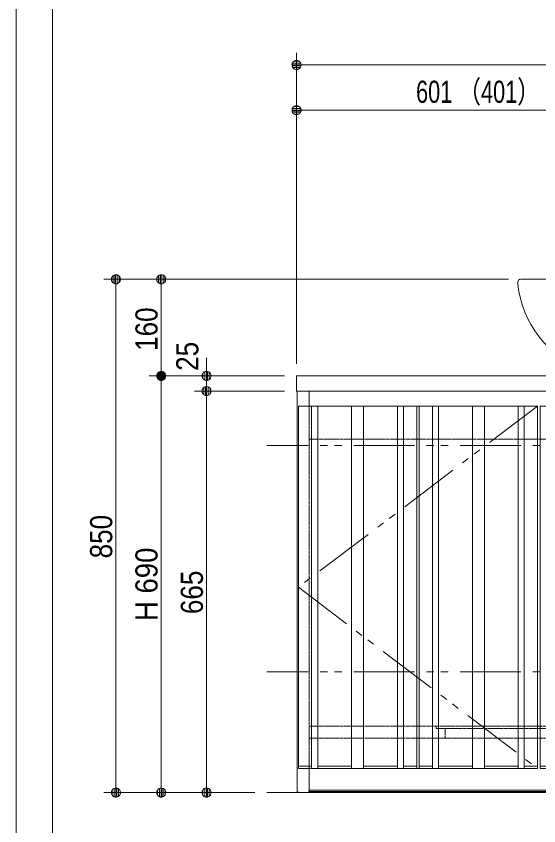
# Model space of a CAD drawing. Units: millimetres, scale not verified. Extents: x -6062 to 6062, y -3045 to 3045.
# Drawn here: x -5788 to -4922, y -2125 to -784 of the extents above; entities that cross this region are included whole.
import ezdxf
from ezdxf.enums import TextEntityAlignment as Align

# ---------------------------------------------------------------- set-up
doc = ezdxf.new("R2010")
doc.units = ezdxf.units.MM
doc.header["$LTSCALE"] = 20
doc.linetypes.add('DASHED1', pattern=[1.8, 1.2, -0.6])
doc.linetypes.add('DOUBLE_CHAIN1', pattern=[8.8, 5, -1, 0.6, -0.6, 0.6, -1])
for name, color, linetype, lineweight in [('0-0_1図面枠', 7, 'Continuous', 9), ('0-2_5ボウル・キャビネット', 7, 'Continuous', 9), ('0-3_2寸法-2', 7, 'Continuous', 9), ('0-4_0', 7, 'Continuous', 9), ('0-5_2寸法-1', 7, 'Continuous', 9)]:
    doc.layers.add(name, color=color, linetype=linetype, lineweight=lineweight)
doc.styles.add('ＭＳ Ｐゴシック', font='')
doc.styles.get('ＭＳ Ｐゴシック').set_extended_font_data('MS PGothic')

# ---------------------------------------------------------------- blocks, each defined once
blk = doc.blocks.new('グループ-2')
at = {"layer": '0-0_1図面枠'}
blk.add_lwpolyline([(-80000, 55400), (80000, 55400), (80000, -55400), (-80000, -55400)], close=True, dxfattribs=at)
blk = doc.blocks.new('図面枠')
at = {"layer": '0-0_1図面枠'}
blk.add_blockref('グループ-2', (0, 0), dxfattribs=at)
blk = doc.blocks.new('グループ-4')
at = {"layer": '0-0_1図面枠'}
blk.add_line((-78800, 41000), (-78800, -48600), dxfattribs=at)
blk = doc.blocks.new('_Dot')
at = {"layer": '0-4_0'}
for p, q in [((-10, 0), (-20, 0)), ((9.78, 2), (-9.78, 2)), ((7.99, 6), (-7.99, 6)), ((9.16, -3.98), (-9.16, -3.98)), ((6, -7.98), (-6, -7.98))]:
    blk.add_line(p, q, dxfattribs=at)
for points in [[(10, 0), (9.92, 1.25), (9.69, 2.49), (9.3, 3.68), (8.76, 4.82), (8.09, 5.88), (7.29, 6.85), (6.37, 7.71), (5.36, 8.44), (4.26, 9.05), (3.09, 9.51), (1.87, 9.82), (0.63, 9.98), (-0.63, 9.98), (-1.87, 9.82), (-3.09, 9.51), (-4.26, 9.05), (-5.36, 8.44), (-6.37, 7.71), (-7.29, 6.85), (-8.09, 5.88), (-8.76, 4.82), (-9.3, 3.68), (-9.69, 2.49), (-9.92, 1.25), (-10, 0), (0, 0)], [(-10, 0), (-9.92, -1.25), (-9.69, -2.49), (-9.3, -3.68), (-8.76, -4.82), (-8.09, -5.88), (-7.29, -6.85), (-6.37, -7.71), (-5.36, -8.44), (-4.26, -9.05), (-3.09, -9.51), (-1.87, -9.82), (-0.63, -9.98), (0.63, -9.98), (1.87, -9.82), (3.09, -9.51), (4.26, -9.05), (5.36, -8.44), (6.37, -7.71), (7.29, -6.85), (8.09, -5.88), (8.76, -4.82), (9.3, -3.68), (9.69, -2.49), (9.92, -1.25), (10, 0), (0, 0)]]:
    blk.add_lwpolyline(points, close=True, dxfattribs=at)
blk = doc.blocks.new('グループ-20')
at = {"layer": '0-2_5ボウル・キャビネット'}
for p, q in [((-63300, -24400), (-54100, -24400)), ((-63393.9, -24563), (-63399.4, -24510.5)), ((-54000.6, -24510.5), (-54006.1, -24563))]:
    blk.add_line(p, q, dxfattribs=at)
at = {"layer": '0-2_5ボウル・キャビネット', "linetype": 'DASHED1'}
blk.add_lwpolyline([(-59340, -27160), (-59200, -27300), (-59200, -28100), (-58200, -28100), (-58200, -27300), (-58060, -27160)], dxfattribs=at)
at = {"layer": '0-2_5ボウル・キャビネット'}
blk.add_lwpolyline([(-56346.4, -27471.1), (-56500, -27600), (-60900, -27600), (-61053.6, -27471.1)], dxfattribs=at)
blk.add_lwpolyline([(-59400, -27600), (-58000, -27600), (-58000, -28100), (-59400, -28100)], close=True, dxfattribs=at)
for centre, radius, start, end in [((-63300, -24500), 100, 90, 138.0125), ((-54100, -24500), 100, 41.9875, 90), ((-63300, -24500), 100, 138.0125, 186.025), ((-60012.7, -24206.1), 3400, 186.025, 250.02586), ((-57387.3, -24206.1), 3400, 289.97414, 353.975), ((-54100, -24500), 100, 353.975, 41.9875), ((-61310.8, -27777.5), 400, 50, 70.02586), ((-56089.2, -27777.5), 400, 109.97414, 130)]:
    blk.add_arc(centre, radius, start, end, dxfattribs=at)
blk = doc.blocks.new('グループ-45')
at = {"layer": '0-2_5ボウル・キャビネット', "linetype": 'DASHED1'}
for p, q in [((-70300, -28600), (-70300, -40600)), ((-47100, -28600), (-47100, -40600)), ((-70300, -29700), (-47100, -29700)), ((-65800, -39600), (-51600, -39600))]:
    blk.add_line(p, q, dxfattribs=at)
for points in [[(-70300, -39600), (-65800, -39600), (-65800, -39280), (-66100, -39280), (-66100, -39200), (-70300, -39200)], [(-66100, -39200), (-51300, -39200), (-51300, -39280), (-66100, -39280)], [(-51300, -39280), (-51600, -39280), (-51600, -39600), (-47100, -39600), (-47100, -39200), (-51300, -39200)]]:
    blk.add_lwpolyline(points, close=True, dxfattribs=at)
blk = doc.blocks.new('グループ-46')
at = {"layer": '0-2_5ボウル・キャビネット'}
blk.add_line((-70300, -41360), (-47100, -41360), dxfattribs=at)
for points in [[(-70720, -27600), (-46680, -27600), (-46680, -28100), (-70720, -28100)], [(-70660, -28600), (-62740, -28600), (-62740, -40600), (-70660, -40600)], [(-62660, -28600), (-54740, -28600), (-54740, -40600), (-62660, -40600)], [(-46740, -40600), (-54660, -40600), (-54660, -28600), (-46740, -28600)]]:
    blk.add_lwpolyline(points, close=True, dxfattribs=at)
for points in [[(-70300, -28600), (-70300, -28100), (-70700, -28100), (-70700, -41360), (-70660, -41400), (-70340, -41400), (-70300, -41360), (-70300, -40600)], [(-47100, -28600), (-47100, -28100), (-46700, -28100), (-46700, -41360), (-46740, -41400), (-47060, -41400), (-47100, -41360), (-47100, -40600)]]:
    blk.add_lwpolyline(points, dxfattribs=at)
blk = doc.blocks.new('グループ-47')
at = {"layer": '0-2_5ボウル・キャビネット'}
for p, q in [((-70220, -28600), (-70220, -40600)), ((-70020, -28600), (-70020, -40600)), ((-68900, -28600), (-68900, -40600)), ((-68500, -28600), (-68500, -40600)), ((-67380, -28600), (-67380, -40600)), ((-67180, -28600), (-67180, -40600)), ((-66740, -28600), (-66740, -40600)), ((-66660, -28600), (-66660, -40600)), ((-66220, -28600), (-66220, -40600)), ((-66020, -28600), (-66020, -40600)), ((-64900, -28600), (-64900, -40600)), ((-64500, -28600), (-64500, -40600)), ((-63380, -28600), (-63380, -40600)), ((-63180, -28600), (-63180, -40600)), ((-62220, -28600), (-62220, -40600)), ((-62020, -28600), (-62020, -40600)), ((-60900, -28600), (-60900, -40600)), ((-60500, -28600), (-60500, -40600)), ((-59380, -28600), (-59380, -40600)), ((-59180, -28600), (-59180, -40600)), ((-58740, -28600), (-58740, -40600)), ((-58660, -28600), (-58660, -40600)), ((-58220, -28600), (-58220, -40600)), ((-58020, -28600), (-58020, -40600)), ((-56900, -28600), (-56900, -40600)), ((-56500, -28600), (-56500, -40600)), ((-55380, -28600), (-55380, -40600)), ((-55180, -28600), (-55180, -40600)), ((-54220, -28600), (-54220, -40600)), ((-54020, -28600), (-54020, -40600)), ((-52900, -28600), (-52900, -40600)), ((-52500, -28600), (-52500, -40600)), ((-51380, -28600), (-51380, -40600)), ((-51180, -28600), (-51180, -40600)), ((-50740, -28600), (-50740, -40600)), ((-50660, -28600), (-50660, -40600)), ((-50220, -28600), (-50220, -40600)), ((-50020, -28600), (-50020, -40600)), ((-48900, -28600), (-48900, -40600)), ((-48500, -28600), (-48500, -40600)), ((-47380, -28600), (-47380, -40600)), ((-47180, -28600), (-47180, -40600)), ((-70660, -40520), (-70220, -40520)), ((-70020, -40520), (-68900, -40520)), ((-68500, -40520), (-67380, -40520)), ((-67180, -40520), (-66740, -40520)), ((-66660, -40520), (-66220, -40520)), ((-66020, -40520), (-64900, -40520)), ((-64500, -40520), (-63380, -40520)), ((-63180, -40520), (-62740, -40520)), ((-62220, -40520), (-62660, -40520)), ((-60900, -40520), (-62020, -40520)), ((-59380, -40520), (-60500, -40520)), ((-58740, -40520), (-59180, -40520)), ((-58220, -40520), (-58660, -40520)), ((-56900, -40520), (-58020, -40520)), ((-55380, -40520), (-56500, -40520)), ((-54740, -40520), (-55180, -40520)), ((-54220, -40520), (-54660, -40520)), ((-52900, -40520), (-54020, -40520)), ((-51380, -40520), (-52500, -40520)), ((-50740, -40520), (-51180, -40520)), ((-50220, -40520), (-50660, -40520)), ((-48900, -40520), (-50020, -40520)), ((-47380, -40520), (-48500, -40520)), ((-46740, -40520), (-47180, -40520))]:
    blk.add_line(p, q, dxfattribs=at)
blk = doc.blocks.new('グループ-48')
at = {"layer": '0-2_5ボウル・キャビネット'}
blk.add_line((-70300, -41320), (-47100, -41320), dxfattribs=at)
for name in ['グループ-46', 'グループ-47', 'グループ-45']:
    blk.add_blockref(name, (0, 0), dxfattribs=at)

msp = doc.modelspace()

# ---------------------------------------------------------------- linework, layer by layer
at = {"layer": '0-2_5ボウル・キャビネット', "linetype": 'DOUBLE_CHAIN1'}
for p, q in [((-4072.5, -1495), (-5372.5, -1495)), ((-4072.5, -1870), (-5372.5, -1870))]:
    msp.add_line(p, q, dxfattribs=at)
at = {"layer": '0-2_5ボウル・キャビネット'}
msp.add_line((-5372.5, -2070), (-4072.5, -2070), dxfattribs=at)
at = {"layer": '0-2_5ボウル・キャビネット', "linetype": 'DOUBLE_CHAIN1'}
msp.add_lwpolyline([(-4924.5, -1430), (-5320.5, -1730), (-4924.5, -2030)], dxfattribs=at)
at = {"layer": '0-3_2寸法-2'}
for p, q in [((-5472.5, -1364.99), (-5472.5, -1349.99)), ((-5343.5, -1380), (-5492.5, -1380)), ((-5472.5, -1405), (-5472.5, -1380)), ((-5343.5, -1405), (-5492.5, -1405)), ((-5472.5, -1420.01), (-5472.5, -1435.01))]:
    msp.add_line(p, q, dxfattribs=at)
at = {"layer": '0-5_2寸法-1'}
for p, q in [((-5323.5, -920), (-5323.5, -845)), ((-4136.51, -865), (-5308.49, -865)), ((-5323.5, -1360), (-5323.5, -920)), ((-5308.49, -940), (-4737.51, -940)), ((-5567.5, -1220), (-5642.5, -1220)), ((-4972.5, -1220), (-5567.5, -1220)), ((-5622.5, -2054.99), (-5622.5, -1235.01)), ((-5547.5, -1235.01), (-5547.5, -1364.99)), ((-5343.5, -1380), (-5567.5, -1380)), ((-5492.5, -1380), (-5567.5, -1380)), ((-5547.5, -2054.99), (-5547.5, -1395.01)), ((-5343.5, -1405), (-5492.5, -1405)), ((-5472.5, -2054.99), (-5472.5, -1420.01)), ((-5567.5, -2070), (-5642.5, -2070)), ((-5492.5, -2070), (-5567.5, -2070)), ((-5392.5, -2070), (-5492.5, -2070))]:
    msp.add_line(p, q, dxfattribs=at)

# ---------------------------------------------------------------- block references
at = {"layer": '0-0_1図面枠', "xscale": 0.05, "yscale": 0.05}
for name in ['図面枠', 'グループ-4']:
    msp.add_blockref(name, (-1787.5, 0), dxfattribs=at)
at = {"layer": '0-2_5ボウル・キャビネット', "xscale": 0.05, "yscale": 0.05}
for name in ['グループ-20', 'グループ-48']:
    msp.add_blockref(name, (-1787.5, 0), dxfattribs=at)
at = {"layer": '0-3_2寸法-2', "xscale": 0.7503418, "yscale": 0.7503418}
for p, rotation in [((-5472.5, -1380), 270), ((-5472.5, -1405), 90)]:
    msp.add_blockref('_Dot', p, dxfattribs=dict(at, rotation=rotation))
at = {"layer": '0-5_2寸法-1', "xscale": 0.7503418, "yscale": 0.7503418}
for p, rotation in [((-5323.5, -865), 180), ((-5323.5, -940), 180), ((-5622.5, -1220), 90), ((-5547.5, -1220), 90), ((-5547.5, -1380), 270), ((-5547.5, -1380), 90), ((-5472.5, -1405), 90), ((-5622.5, -2070), 270), ((-5547.5, -2070), 270), ((-5472.5, -2070), 270)]:
    msp.add_blockref('_Dot', p, dxfattribs=dict(at, rotation=rotation))

# ---------------------------------------------------------------- texts
at = {"layer": '0-3_2寸法-2', "style": 'ＭＳ Ｐゴシック', "width": 0.9}
msp.add_text('25', height=36.66, rotation=90, dxfattribs=at).set_placement((-5474.98, -1371.59), align=Align.BOTTOM_LEFT)
at = {"layer": '0-5_2寸法-1', "style": 'ＭＳ Ｐゴシック', "width": 0.75}
msp.add_text('601 （401）', height=36.66, dxfattribs=at).set_placement((-5125.7, -938.81), align=Align.BOTTOM_LEFT)
at = {"layer": '0-5_2寸法-1', "style": 'ＭＳ Ｐゴシック'}
for s, height, width, p in [('160', 36.66, 0.9, (-5542.54, -1338.61)), ('850', 36.66, 0.9, (-5617.54, -1682.18)), ('H 690', 36.69, 0.95, (-5542.54, -1785.99)), ('665', 36.66, 0.9, (-5467.44, -1774.49))]:
    msp.add_text(s, height=height, rotation=90, dxfattribs=dict(at, width=width)).set_placement(p, align=Align.BOTTOM_LEFT)

doc.saveas('drawing.dxf')
